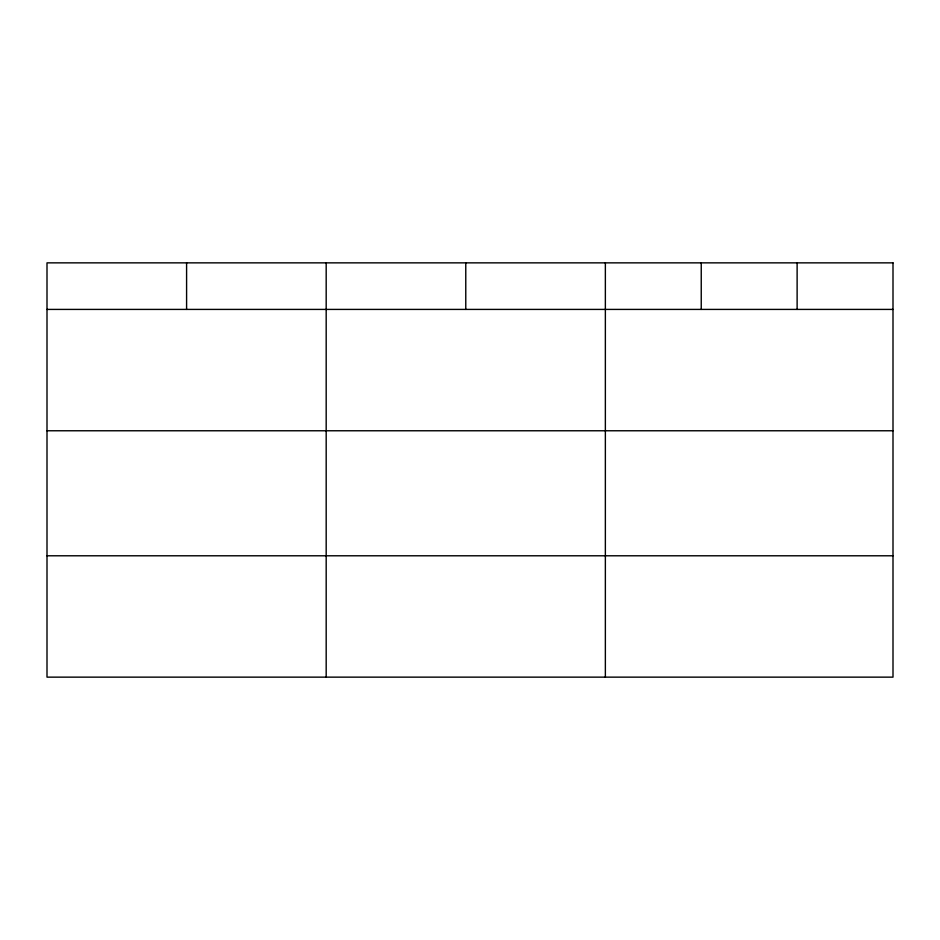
<?xml version="1.0" encoding="UTF-8"?>
<svg xmlns="http://www.w3.org/2000/svg" width="940" height="940" viewBox="0 0 940 940"><rect width="100%" height="100%" fill="white"/><g stroke="black" fill="none" stroke-linecap="round" stroke-linejoin="round"><path stroke-width="1.41" d="M47 309.413L893 309.413M47 430.767L893 430.767M47 555.787L893 555.787M797.12 262.859L797.12 309.413M701.24 262.859L701.24 309.413M605.36 262.859L605.36 677.141M465.77 262.859L465.77 309.413M326.18 262.859L326.18 677.141M186.59 262.859L186.59 309.413M893 262.859L47 262.859L47 677.141L893 677.141L893 262.859"/></g></svg>
